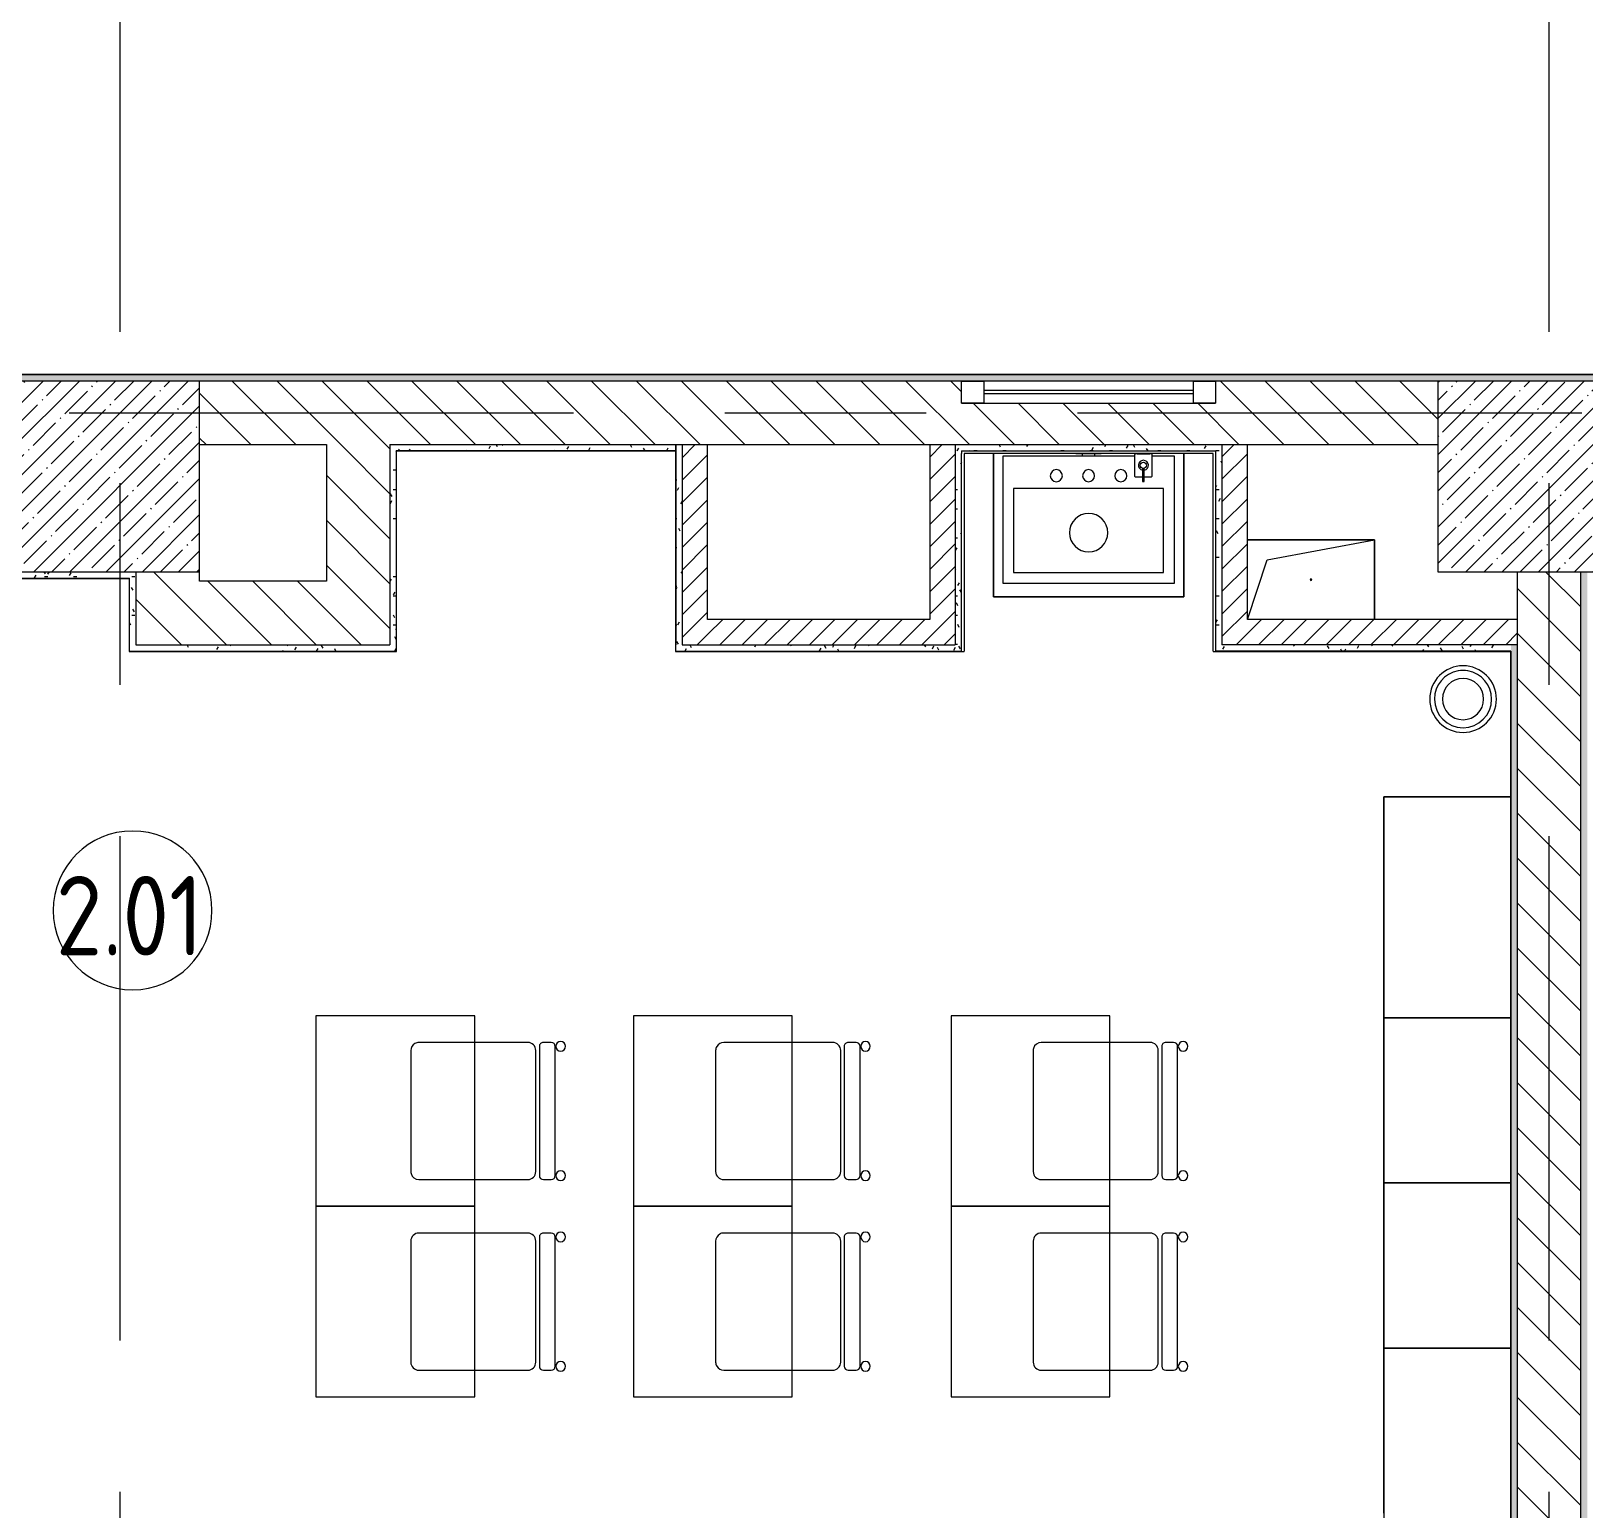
# Model space of a CAD drawing. Header units: millimetres. Extents: x -2911 to 185427, y -8553 to 29000.
# Drawn here: x 7730 to 12620, y 4350 to 9002 of the extents above; entities that cross this region are included whole.
import ezdxf

# ---------------------------------------------------------------- set-up
doc = ezdxf.new("R2010")
doc.units = ezdxf.units.MM
doc.linetypes.add('Осевая', pattern=[3175, 635, -476.25, 1587.5, -476.25])
for name, color, linetype, lineweight in [('A-AREA-IDEN', 7, 'Continuous', 9), ('A-GENM', 7, 'Continuous', 9), ('A-GLAZ', 7, 'Continuous', 9), ('A-GLAZ-1', 7, 'Continuous', 13), ('A-WALL', 7, 'Continuous', 9), ('I-WALL', 7, 'Continuous', 9), ('P-SANR-FIXT', 7, 'Continuous', 9), ('P-SANR-FIXT-1', 7, 'Continuous', 13), ('S-COLS', 7, 'Continuous', 9), ('Оси-2', 7, 'Осевая', 9)]:
    doc.layers.add(name, color=color, linetype=linetype, lineweight=lineweight)
for name, color, linetype, lineweight, true_color in [('A-WALL-1', 7, 'Continuous', 9, 0x3c3c3c), ('A-WALL-FNSH-1', 7, 'Continuous', 9, 0x3c3c3c), ('I-FURN-1', 7, 'Continuous', 9, 0xf0f0f0)]:
    doc.layers.add(name, color=color, linetype=linetype, lineweight=lineweight, true_color=true_color)
doc.styles.add('GOST Common_1', font='GOST_Common.ttf', dxfattribs={"width": 0.9, "height": 250})
pattern_1 = [(135, (0, 0), (-70.7107, -70.7107), [])]
pattern_2 = [(45, (0, 0), (-35.35534, 35.35534), [])]
pattern_3 = [(0, (0, 0), (121.92, 30.48), [10.058, -81.382, 10.058, -81.382, -487.68]), (0, (0, 0), (121.92, 30.48), [-182.88, 10.058, -172.822, 10.058, -81.382, -213.36]), (0, (0, 0), (121.92, 30.48), [-457.2, 10.058, -50.902, 10.058, -142.342]), (120, (45.72, 15.24), (-87.356454, 90.345817), [10.058, -81.382, 10.058, -81.382, -487.68]), (120, (45.72, 15.24), (-87.356454, 90.345817), [-182.88, 10.058, -172.822, 10.058, -81.382, -213.36]), (120, (45.72, 15.24), (-87.356454, 90.345817), [-457.2, 10.058, -50.902, 10.058, -142.342]), (240, (60.96, 76.2), (-34.563546, -120.825817), [10.058, -81.382, 10.058, -81.382, -487.68]), (240, (60.96, 76.2), (-34.563546, -120.825817), [-182.88, 10.058, -172.822, 10.058, -81.382, -213.36]), (240, (60.96, 76.2), (-34.563546, -120.825817), [-457.2, 10.058, -50.902, 10.058, -142.342])]

# ---------------------------------------------------------------- blocks, each defined once
blk = doc.blocks.new('BSC_Колонна _Прямоугольная - 600х600-V57-План размещения напольных электротехнических лючков и розеток 2 этажа в осях 1-12')
at = {"layer": 'S-COLS'}
h = blk.add_hatch(dxfattribs=at)
h.set_pattern_fill('FP_69', color=256, style=0, pattern_type=2)
h.set_pattern_definition([(45, (-7960, -7600), (-57.0246, 57.0246), []), (45, (-7902.975, -7600), (-57.0246, 57.0246), [100.806, -20.161, 3.353, -16.808])])
h.paths.add_polyline_path([(-300, -300), (300, -300), (300, 300), (-300, 300)])
for p, q in [((300, 300), (-300, 300)), ((-300, 300), (-300, -300)), ((300, -300), (300, 300)), ((-300, -300), (300, -300))]:
    blk.add_line(p, q, dxfattribs=at)
blk = doc.blocks.new('GM_Отверстие прямоугольное _в плите_ - Отверстие-V63-План размещения напольных электротехнических лючков и розеток 2 этажа в осях 1-12')
at = {"layer": 'A-GENM'}
for p, q in [((-200, 125), (200, 125)), ((200, 125), (-200, 125)), ((-137.5, 62.5), (200, 125)), ((200, 125), (200, -125)), ((200, -125), (200, 125)), ((-200, -125), (-137.5, 62.5))]:
    blk.add_line(p, q, dxfattribs=at)
for start, end in [(360, 180), (180, 360)]:
    blk.add_arc((0, 0), 2.5, start, end, dxfattribs=at)
blk = doc.blocks.new('BSC_Колонна _Прямоугольная - 600х600-20441433-План размещения напольных электротехнических лючков и розеток 2 этажа в осях 1-12')
at = {"layer": 'S-COLS'}
h = blk.add_hatch(dxfattribs=at)
h.set_pattern_fill('FP_74', color=256, style=0, pattern_type=2)
h.set_pattern_definition([(45, (-12460, -7600), (-57.02463, 57.02463), []), (45, (-12402.975, -7600), (-57.02463, 57.02463), [100.806, -20.161, 3.353, -16.808])])
h.paths.add_polyline_path([(-300, -300), (300, -300), (300, 300), (-300, 300), (-300, -89.1)])
for p, q in [((300, 300), (-300, 300)), ((-300, 300), (-300, -300)), ((300, -300), (300, 300)), ((-300, -300), (300, -300))]:
    blk.add_line(p, q, dxfattribs=at)
blk = doc.blocks.new('120_Окно_СКБ_1Ст - 120_Окно_СКБ_1Ст 400х800 EI30-24230873-План размещения напольных электротехнических лючков и розеток 2 этажа в осях 1-12')
at = {"layer": 'A-GLAZ'}
for p, q in [((400, 100), (-400, 100)), ((330, 70), (-330, 70)), ((330, 60), (-330, 60)), ((-400, 30), (400, 30))]:
    blk.add_line(p, q, dxfattribs=at)
at = {"layer": 'A-GLAZ-1'}
for p, q in [((-400, 30), (-400, 100)), ((-400, 100), (-330, 100)), ((-330, 100), (-330, 30)), ((330, 30), (330, 100)), ((330, 100), (400, 100)), ((400, 100), (400, 30)), ((-330, 30), (-400, 30)), ((400, 30), (330, 30))]:
    blk.add_line(p, q, dxfattribs=at)
blk = doc.blocks.new('Стол базовый прямоугольный - 1_7а-25476368-План размещения напольных электротехнических лючков и розеток 2 этажа в осях 1-12')
at = {"layer": 'I-FURN-1'}
for p, q in [((250, 300), (-250, 300)), ((-250, 300), (-250, -300)), ((250, -300), (250, 300)), ((-250, -300), (250, -300))]:
    blk.add_line(p, q, dxfattribs=at)
blk = doc.blocks.new('Стул Breuer - 1_9а-V87-План размещения напольных электротехнических лючков и розеток 2 этажа в осях 1-12')
at = {"layer": 'I-FURN-1'}
for p, q in [((-215.9, 215.9), (-215.9, 40)), ((190.5, 241.3), (-190.5, 241.3)), ((215.9, 40), (215.9, 215.9)), ((-215.9, 40), (-215.9, -127)), ((215.9, -127), (215.9, 40)), ((-215.9, -176.2), (-215.9, -200.8)), ((203.2, -163.5), (-203.2, -163.5)), ((-190.5, -152.4), (190.5, -152.4)), ((215.9, -200.8), (215.9, -176.2)), ((-203.2, -213.5), (203.2, -213.5))]:
    blk.add_line(p, q, dxfattribs=at)
for centre, radius, start, end in [((-190.5, 215.9), 25.4, 105, 180), ((-190.5, 215.9), 25.4, 90, 105), ((190.5, 215.9), 25.4, 30, 90), ((190.5, 215.9), 25.4, 0, 30), ((-190.5, -127), 25.4, 180, 270), ((190.5, -127), 25.4, 270, 360), ((-203.2, -176.2), 12.7, 90, 180), ((203.2, -176.2), 12.7, 360, 90), ((-203.5, -230.6), 15.1, 360, 180), ((-203.5, -230.6), 15.1, 180, 360), ((-203.2, -200.8), 12.7, 180, 270), ((203.7, -230.6), 15.1, 360, 180), ((203.7, -230.6), 15.1, 180, 360), ((203.2, -200.8), 12.7, 270, 360)]:
    blk.add_arc(centre, radius, start, end, dxfattribs=at)
blk = doc.blocks.new('Стул Breuer - 1_9а-V88-План размещения напольных электротехнических лючков и розеток 2 этажа в осях 1-12')
at = {"layer": 'I-FURN-1'}
for p, q in [((-215.9, 215.9), (-215.9, 40)), ((190.5, 241.3), (-190.5, 241.3)), ((215.9, 40), (215.9, 215.9)), ((-215.9, 40), (-215.9, -127)), ((215.9, -127), (215.9, 40)), ((-215.9, -176.2), (-215.9, -200.8)), ((203.2, -163.5), (-203.2, -163.5)), ((-190.5, -152.4), (190.5, -152.4)), ((215.9, -200.8), (215.9, -176.2)), ((-203.2, -213.5), (203.2, -213.5))]:
    blk.add_line(p, q, dxfattribs=at)
for centre, radius, start, end in [((-190.5, 215.9), 25.4, 135, 180), ((-190.5, 215.9), 25.4, 90, 135), ((190.5, 215.9), 25.4, 45, 90), ((190.5, 215.9), 25.4, 0, 45), ((-190.5, -127), 25.4, 180, 270), ((190.5, -127), 25.4, 270, 360), ((-203.2, -176.2), 12.7, 90, 180), ((203.2, -176.2), 12.7, 360, 90), ((-203.5, -230.6), 15.1, 360, 180), ((-203.5, -230.6), 15.1, 180, 360), ((-203.2, -200.8), 12.7, 180, 270), ((203.7, -230.6), 15.1, 360, 180), ((203.7, -230.6), 15.1, 180, 360), ((203.2, -200.8), 12.7, 270, 360)]:
    blk.add_arc(centre, radius, start, end, dxfattribs=at)
blk = doc.blocks.new('Стул Breuer - 1_9а-V83-План размещения напольных электротехнических лючков и розеток 2 этажа в осях 1-12')
at = {"layer": 'I-FURN-1'}
for p, q in [((-215.9, 215.9), (-215.9, 0)), ((190.5, 241.3), (-190.5, 241.3)), ((215.9, 0), (215.9, 215.9)), ((-215.9, 0), (-215.9, -127)), ((215.9, -127), (215.9, 0)), ((-215.9, -176.2), (-215.9, -200.8)), ((203.2, -163.5), (-203.2, -163.5)), ((-190.5, -152.4), (190.5, -152.4)), ((215.9, -200.8), (215.9, -176.2)), ((-203.2, -213.5), (203.2, -213.5))]:
    blk.add_line(p, q, dxfattribs=at)
for centre, radius, start, end in [((-190.5, 215.9), 25.4, 90, 180), ((190.5, 215.9), 25.4, 60, 90), ((190.5, 215.9), 25.4, 0, 60), ((-190.5, -127), 25.4, 180, 270), ((190.5, -127), 25.4, 270, 360), ((-203.2, -176.2), 12.7, 90, 180), ((203.2, -176.2), 12.7, 360, 90), ((-203.5, -230.6), 15.1, 360, 180), ((-203.5, -230.6), 15.1, 180, 360), ((-203.2, -200.8), 12.7, 180, 270), ((203.7, -230.6), 15.1, 360, 180), ((203.7, -230.6), 15.1, 180, 360), ((203.2, -200.8), 12.7, 270, 360)]:
    blk.add_arc(centre, radius, start, end, dxfattribs=at)
blk = doc.blocks.new('Стул Breuer - 1_9а-V89-План размещения напольных электротехнических лючков и розеток 2 этажа в осях 1-12')
at = {"layer": 'I-FURN-1'}
for p, q in [((-215.9, 215.9), (-215.9, 0)), ((190.5, 241.3), (-190.5, 241.3)), ((215.9, 0), (215.9, 215.9)), ((-215.9, 0), (-215.9, -127)), ((215.9, -127), (215.9, 0)), ((-215.9, -176.2), (-215.9, -200.8)), ((203.2, -163.5), (-203.2, -163.5)), ((-190.5, -152.4), (190.5, -152.4)), ((215.9, -200.8), (215.9, -176.2)), ((-203.2, -213.5), (203.2, -213.5))]:
    blk.add_line(p, q, dxfattribs=at)
for centre, radius, start, end in [((-190.5, 215.9), 25.4, 120, 180), ((-190.5, 215.9), 25.4, 90, 120), ((190.5, 215.9), 25.4, 30, 90), ((190.5, 215.9), 25.4, 0, 30), ((-190.5, -127), 25.4, 180, 270), ((190.5, -127), 25.4, 270, 360), ((-203.2, -176.2), 12.7, 90, 180), ((203.2, -176.2), 12.7, 360, 90), ((-203.5, -230.6), 15.1, 360, 180), ((-203.5, -230.6), 15.1, 180, 360), ((-203.2, -200.8), 12.7, 180, 270), ((203.7, -230.6), 15.1, 360, 180), ((203.7, -230.6), 15.1, 180, 360), ((203.2, -200.8), 12.7, 270, 360)]:
    blk.add_arc(centre, radius, start, end, dxfattribs=at)
blk = doc.blocks.new('Стул Breuer - 1_9а-V90-План размещения напольных электротехнических лючков и розеток 2 этажа в осях 1-12')
at = {"layer": 'I-FURN-1'}
for p, q in [((-215.9, 215.9), (-215.9, 0)), ((190.5, 241.3), (-190.5, 241.3)), ((215.9, 0), (215.9, 215.9)), ((-215.9, 0), (-215.9, -127)), ((215.9, -127), (215.9, 0)), ((-215.9, -176.2), (-215.9, -200.8)), ((203.2, -163.5), (-203.2, -163.5)), ((-190.5, -152.4), (190.5, -152.4)), ((215.9, -200.8), (215.9, -176.2)), ((-203.2, -213.5), (203.2, -213.5))]:
    blk.add_line(p, q, dxfattribs=at)
for centre, radius, start, end in [((-190.5, 215.9), 25.4, 90, 180), ((190.5, 215.9), 25.4, 75, 90), ((190.5, 215.9), 25.4, 0, 75), ((-190.5, -127), 25.4, 180, 270), ((190.5, -127), 25.4, 270, 360), ((-203.2, -176.2), 12.7, 90, 180), ((203.2, -176.2), 12.7, 360, 90), ((-203.5, -230.6), 15.1, 360, 180), ((-203.5, -230.6), 15.1, 180, 360), ((-203.2, -200.8), 12.7, 180, 270), ((203.7, -230.6), 15.1, 360, 180), ((203.7, -230.6), 15.1, 180, 360), ((203.2, -200.8), 12.7, 270, 360)]:
    blk.add_arc(centre, radius, start, end, dxfattribs=at)
blk = doc.blocks.new('Стул Breuer - 1_9а-25403171-План размещения напольных электротехнических лючков и розеток 2 этажа в осях 1-12')
at = {"layer": 'I-FURN-1'}
for p, q in [((-215.9, 215.9), (-215.9, 0)), ((190.5, 241.3), (-190.5, 241.3)), ((215.9, 0), (215.9, 215.9)), ((-215.9, 0), (-215.9, -127)), ((215.9, -127), (215.9, 0)), ((-215.9, -176.2), (-215.9, -200.8)), ((203.2, -163.5), (-203.2, -163.5)), ((-190.5, -152.4), (190.5, -152.4)), ((215.9, -200.8), (215.9, -176.2)), ((-203.2, -213.5), (203.2, -213.5))]:
    blk.add_line(p, q, dxfattribs=at)
for centre, radius, start, end in [((-190.5, 215.9), 25.4, 90, 180), ((190.5, 215.9), 25.4, 0, 90), ((-190.5, -127), 25.4, 180, 270), ((190.5, -127), 25.4, 270, 360), ((-203.2, -176.2), 12.7, 90, 180), ((203.2, -176.2), 12.7, 360, 90), ((-203.5, -230.6), 15.1, 360, 180), ((-203.5, -230.6), 15.1, 180, 360), ((-203.2, -200.8), 12.7, 180, 270), ((203.7, -230.6), 15.1, 360, 180), ((203.7, -230.6), 15.1, 180, 360), ((203.2, -200.8), 12.7, 270, 360)]:
    blk.add_arc(centre, radius, start, end, dxfattribs=at)
blk = doc.blocks.new('Мойка кухонная - Раковина Roca Victoria-N Unik 600х460 мм-V130-План размещения напольных электротехнических лючков и розеток 2 этажа в осях 1-12')
at = {"layer": 'P-SANR-FIXT'}
for p, q in [((145, 0), (-270, 0)), ((-270, 0), (-270, -400)), ((270, 0), (200, 0)), ((270, -400), (270, 0)), ((236.1, -102.3), (-236.6, -102.3)), ((-236.6, -102.3), (-236.6, -366.4)), ((236.1, -366.4), (236.1, -102.3)), ((-236.6, -366.4), (236.1, -366.4)), ((-270, -400), (270, -400))]:
    blk.add_line(p, q, dxfattribs=at)
for centre, radius, start, end in [((-101.6, -61.9), 19, 90, 180), ((-101.6, -61.9), 19, 360, 90), ((0, -61.9), 19, 360, 180), ((101.6, -61.9), 19.1, 360, 180), ((-101.6, -61.9), 19, 180, 270), ((-101.6, -61.9), 19.1, 270, 360), ((0, -61.9), 19, 180, 360), ((101.6, -61.9), 19.1, 180, 360), ((0, -241.3), 60.5, 360, 180), ((0, -241.3), 60.5, 180, 360)]:
    blk.add_arc(centre, radius, start, end, dxfattribs=at)
blk = doc.blocks.new('сифон - Для раковины-V151-План размещения напольных электротехнических лючков и розеток 2 этажа в осях 1-12')
at = {"layer": 'P-SANR-FIXT'}
blk.add_line((231.1, -40), (231.1, 40), dxfattribs=at)
at = {"layer": 'P-SANR-FIXT-1'}
for p, q in [((231.1, 20), (223.9, 20)), ((223.9, -20), (231.1, -20))]:
    blk.add_line(p, q, dxfattribs=at)
blk = doc.blocks.new('мусорная корзина - Round_ Metal-V152-План размещения напольных электротехнических лючков и розеток 2 этажа в осях 1-12')
at = {"layer": 'P-SANR-FIXT'}
for radius, start, end in [(105, 0, 180), (90, 100.0009, 180), (65, 0, 180), (90, 80, 100), (90, 360, 79.9991), (105, 180, 360), (90, 180, 360), (65, 180, 360)]:
    blk.add_arc((0, 0), radius, start, end, dxfattribs=at)
blk = doc.blocks.new('TOY_Диспансер мыло - Дозатор Elegance new 11654 019001 хром-30769669-План размещения напольных электротехнических лючков и розеток 2 этажа в осях 1-12')
at = {"layer": 'A-GENM'}
for p, q in [((127.9, 106.1), (122.2, 106.1)), ((122.2, 106.1), (122.2, 91.2)), ((127.9, 91.2), (127.9, 106.1)), ((97.5, 89.2), (97.5, 21.5)), ((122.2, 91.2), (99.5, 91.2)), ((122.2, 91.2), (102.9, 91.2)), ((122.2, 92.2), (122.2, 64.8)), ((127.9, 64.8), (127.9, 92.2)), ((146.9, 91.2), (127.9, 91.2)), ((150.5, 91.2), (127.9, 91.2)), ((152.5, 21.5), (152.5, 89.2)), ((99.5, 19.5), (105, 19.5)), ((145, 19.5), (105, 19.5)), ((105, 19.5), (105, 18)), ((145, 18), (145, 19.5)), ((145, 19.5), (150.5, 19.5))]:
    blk.add_line(p, q, dxfattribs=at)
blk.add_circle((125, 55.2), 10, dxfattribs=at)
for centre, radius, start, end in [((99.5, 89.2), 2, 90, 180), ((125, 55.2), 15.7, 100.4353, 79.365), ((150.5, 89.2), 2, 360, 90), ((99.5, 21.5), 2, 180, 270), ((150.5, 21.5), 2, 270, 0)]:
    blk.add_arc(centre, radius, start, end, dxfattribs=at)
blk = doc.blocks.new('шкаф 1_112 - шкаф 1_112-31117176-План размещения напольных электротехнических лючков и розеток 2 этажа в осях 1-12')
at = {"layer": 'I-FURN-1'}
for p, q in [((-400, 6070), (-400, 0)), ((0, 6070), (-400, 6070)), ((0, 6070), (-400, 6070)), ((-400, 6070), (-400, 5375)), ((-400, 5375), (-400, 6070)), ((-400, 6070), (0, 6070)), ((0, 0), (0, 6070)), ((0, 5375), (0, 6070)), ((0, 6070), (0, 5375)), ((-400, 5375), (0, 5375)), ((0, 5375), (-400, 5375)), ((-400, 5375), (-400, 4855)), ((-400, 4855), (-400, 5375)), ((-400, 5375), (0, 5375)), ((-400, 5375), (0, 5375)), ((0, 5375), (-400, 5375)), ((0, 4855), (0, 5375)), ((0, 5375), (0, 4855)), ((-400, 4855), (0, 4855)), ((-400, 4855), (0, 4855)), ((0, 4855), (-400, 4855)), ((0, 4855), (-400, 4855)), ((-400, 4855), (-400, 4335)), ((-400, 4335), (-400, 4855)), ((-400, 4855), (0, 4855)), ((0, 4335), (0, 4855)), ((0, 4855), (0, 4335)), ((-400, 4335), (0, 4335)), ((0, 4335), (-400, 4335)), ((-400, 4335), (-400, 3815)), ((-400, 3815), (-400, 4335)), ((-400, 4335), (0, 4335)), ((-400, 4335), (0, 4335)), ((0, 4335), (-400, 4335)), ((0, 3815), (0, 4335)), ((0, 4335), (0, 3815))]:
    blk.add_line(p, q, dxfattribs=at)
blk = doc.blocks.new('Марка_Помещения - Номер-25198446-План размещения напольных электротехнических лючков и розеток 2 этажа в осях 1-12')
at = {"layer": 'A-AREA-IDEN'}
for start, end in [(360, 180), (180, 360)]:
    blk.add_arc((0, 0), 2.5, start, end, dxfattribs=at)

msp = doc.modelspace()

# ---------------------------------------------------------------- hatches: boundary and pattern name
at = {"layer": 'I-WALL'}
h = msp.add_hatch(dxfattribs=at)
h.set_pattern_fill('FP_87', color=256, style=0, pattern_type=2)
h.set_pattern_definition(pattern_3)
h.paths.add_polyline_path([(20010, 7900), (20010, 7920), (14999.9, 7920), (14999.9, 7900), (19760, 7900)])
h.paths.add_polyline_path([(13395.9, 7900), (13559.9, 7900), (13559.9, 7920), (6530, 7920), (6530, 7900), (12760, 7900)])
h.paths.add_polyline_path([(4030, 7900), (4030, 7920), (3285, 7920), (3285, 7908), (3340, 7908), (3340, 7900), (3730, 7900)])
h.paths.add_polyline_path([(1830, 7900), (1830, 7908), (1885, 7908), (1885, 7920), (1270, 7920), (1270, 7900), (1462, 7900)])
h = msp.add_hatch(dxfattribs=at)
h.set_pattern_fill('FP_11', color=256, style=0, pattern_type=2)
h.set_pattern_definition(pattern_1)
h.paths.add_polyline_path([(16660, 7700), (16660, 7900), (14999.9, 7900), (14999.9, 7700), (16160, 7700)])
h.paths.add_polyline_path([(13395.9, 7700), (13559.9, 7700), (13559.9, 7900), (12760, 7900), (12760, 7700), (12780, 7700)])
h.paths.add_polyline_path([(12160, 7700), (12160, 7900), (11460, 7900), (11460, 7830), (10660, 7830), (10660, 7900), (8260, 7900), (8260, 7700), (12069.9, 7700)])
h.paths.add_polyline_path([(7660, 7700), (7660, 7900), (6530, 7900), (6530, 7700), (7640, 7700)])
h.paths.add_polyline_path([(3730, 7700), (4030, 7700), (4030, 7900), (3730, 7900)])
h = msp.add_hatch(dxfattribs=at)
h.set_pattern_fill('FP_11', color=256, style=0, pattern_type=2)
h.set_pattern_definition(pattern_1)
h.paths.add_polyline_path([(8660, 7070), (8860, 7070), (8860, 7700), (8660, 7700), (8660, 7270)])
h = msp.add_hatch(dxfattribs=at)
h.set_pattern_fill('FP_87', color=256, style=0, pattern_type=2)
h.set_pattern_definition(pattern_3)
h.paths.add_polyline_path([(9759, 7680), (9760, 7680), (9760, 7700), (8860, 7700), (8860, 7680), (9418, 7680)])
h = msp.add_hatch(dxfattribs=at)
h.set_pattern_fill('FP_87', color=256, style=0, pattern_type=2)
h.set_pattern_definition(pattern_3)
h.paths.add_polyline_path([(8880, 7070), (8880, 7680), (8860, 7680), (8860, 7070)])
h = msp.add_hatch(dxfattribs=at)
h.set_pattern_fill('FP_87', color=256, style=0, pattern_type=2)
h.set_pattern_definition(pattern_3)
h.paths.add_polyline_path([(9760, 7070), (9780, 7070), (9780, 7700), (9760, 7700), (9760, 7679)])
h = msp.add_hatch(dxfattribs=at)
h.set_pattern_fill('FP_39', color=256, style=0, pattern_type=2)
h.set_pattern_definition(pattern_2)
h.paths.add_polyline_path([(9860, 7070), (9860, 7700), (9780, 7700), (9780, 7070)])
h = msp.add_hatch(dxfattribs=at)
h.set_pattern_fill('FP_39', color=256, style=0, pattern_type=2)
h.set_pattern_definition(pattern_2)
h.paths.add_polyline_path([(10640, 7150), (10640, 7700), (10560, 7700), (10560, 7150)])
h = msp.add_hatch(dxfattribs=at)
h.set_pattern_fill('FP_87', color=256, style=0, pattern_type=2)
h.set_pattern_definition(pattern_3)
h.paths.add_polyline_path([(11452, 7680), (11460, 7680), (11460, 7700), (10640, 7700), (10640, 7680), (11451.9, 7680)])
h = msp.add_hatch(dxfattribs=at)
h.set_pattern_fill('FP_87', color=256, style=0, pattern_type=2)
h.set_pattern_definition(pattern_3)
h.paths.add_polyline_path([(10640, 7050), (10660, 7050), (10660, 7680), (10640, 7680), (10640, 7070)])
h = msp.add_hatch(dxfattribs=at)
h.set_pattern_fill('FP_87', color=256, style=0, pattern_type=2)
h.set_pattern_definition(pattern_3)
h.paths.add_polyline_path([(11460, 7070), (11480, 7070), (11480, 7700), (11460, 7700), (11460, 7510.9)])
h = msp.add_hatch(dxfattribs=at)
h.set_pattern_fill('FP_39', color=256, style=0, pattern_type=2)
h.set_pattern_definition(pattern_2)
h.paths.add_polyline_path([(11560, 7070), (11560, 7700), (11480, 7700), (11480, 7070)])
h = msp.add_hatch(dxfattribs=at)
h.set_pattern_fill('FP_87', color=256, style=0, pattern_type=2)
h.set_pattern_definition(pattern_3)
h.paths.add_polyline_path([(8039, 7280), (8040, 7280), (8040, 7300), (7640, 7300), (7640, 7280), (7660, 7280)])
h = msp.add_hatch(dxfattribs=at)
h.set_pattern_fill('FP_87', color=256, style=0, pattern_type=2)
h.set_pattern_definition(pattern_3)
h.paths.add_polyline_path([(8040, 7070), (8060, 7070), (8060, 7300), (8040, 7300), (8040, 7279)])
h = msp.add_hatch(dxfattribs=at)
h.set_pattern_fill('FP_11', color=256, style=0, pattern_type=2)
h.set_pattern_definition(pattern_1)
h.paths.add_polyline_path([(8260, 7070), (8260, 7300), (8060, 7300), (8060, 7070)])
h = msp.add_hatch(dxfattribs=at)
h.set_pattern_fill('FP_11', color=256, style=0, pattern_type=2)
h.set_pattern_definition(pattern_1)
h.paths.add_polyline_path([(12410, 500), (12610, 500), (12610, 7300), (12410, 7300), (12410, 1231.8)])
h = msp.add_hatch(dxfattribs=at)
h.set_pattern_fill('FP_87', color=256, style=0, pattern_type=2)
h.set_pattern_definition(pattern_3)
h.paths.add_polyline_path([(12630, 500), (12630, 7300), (12610, 7300), (12610, 500)])
h = msp.add_hatch(dxfattribs=at)
h.set_pattern_fill('FP_11', color=256, style=0, pattern_type=2)
h.set_pattern_definition(pattern_1)
h.paths.add_polyline_path([(8660, 7070), (8660, 7270), (8260, 7270), (8260, 7070)])
h = msp.add_hatch(dxfattribs=at)
h.set_pattern_fill('FP_39', color=256, style=0, pattern_type=2)
h.set_pattern_definition(pattern_2)
h.paths.add_polyline_path([(10640, 7070), (10640, 7150), (9860, 7150), (9860, 7070)])
h = msp.add_hatch(dxfattribs=at)
h.set_pattern_fill('FP_39', color=256, style=0, pattern_type=2)
h.set_pattern_definition(pattern_2)
h.paths.add_polyline_path([(12390, 7070), (12410, 7070), (12410, 7150), (11560, 7150), (11560, 7070), (12069.9, 7070)])
h = msp.add_hatch(dxfattribs=at)
h.set_pattern_fill('FP_87', color=256, style=0, pattern_type=2)
h.set_pattern_definition(pattern_3)
h.paths.add_polyline_path([(8880, 7050), (8880, 7070), (8040, 7070), (8040, 7050)])
h = msp.add_hatch(dxfattribs=at)
h.set_pattern_fill('FP_87', color=256, style=0, pattern_type=2)
h.set_pattern_definition(pattern_3)
h.paths.add_polyline_path([(10640, 7050), (10640, 7070), (9760, 7070), (9760, 7050)])
h = msp.add_hatch(dxfattribs=at)
h.set_pattern_fill('FP_87', color=256, style=0, pattern_type=2)
h.set_pattern_definition(pattern_3)
h.paths.add_polyline_path([(12390, 7050), (12390, 7070), (11460, 7070), (11460, 7050), (12389, 7050)])
h = msp.add_hatch(dxfattribs=at)
h.set_pattern_fill('FP_87', color=256, style=0, pattern_type=2)
h.set_pattern_definition(pattern_3)
h.paths.add_polyline_path([(12390, 500), (12410, 500), (12410, 7070), (12390, 7070), (12390, 520)])

# ---------------------------------------------------------------- linework, layer by layer
at = {"layer": 'A-WALL'}
for p, q in [((10660, 7900), (8260, 7900)), ((12160, 7900), (11460, 7900)), ((8860, 7700), (9760, 7700)), ((8860, 7700), (8860, 7070)), ((9759, 7680), (8880, 7680)), ((10640, 7700), (12160, 7700)), ((10640, 7700), (10640, 7070)), ((7640, 7280), (8040, 7280)), ((8040, 7070), (8040, 7280)), ((12390, 7050), (11460, 7050)), ((12410, 7070), (11480, 7070)), ((12390, 7050), (12390, 521.2)), ((12410, 7070), (12410, 500))]:
    msp.add_line(p, q, dxfattribs=at)
at = {"layer": 'A-WALL-1'}
for p, q in [((13559.9, 7920), (6530, 7920)), ((8260, 7700), (8660, 7700)), ((8660, 7700), (8660, 7270)), ((8880, 7679), (8880, 7680)), ((9760, 7700), (10640, 7700)), ((9760, 7700), (9760, 7070)), ((9760, 7680), (9760, 7700)), ((9780, 7700), (9780, 7070)), ((9860, 7150), (9860, 7700)), ((10560, 7700), (10560, 7150)), ((11480, 7700), (11480, 7070)), ((11560, 7150), (11560, 7700)), ((8060, 7300), (8060, 7070)), ((8260, 7270), (8260, 7300)), ((12410, 7300), (12410, 7070)), ((12610, 500), (12610, 7300)), ((8660, 7270), (8260, 7270)), ((10560, 7150), (9860, 7150)), ((12410, 7150), (11560, 7150)), ((8040, 7050), (8880, 7050)), ((8060, 7070), (8860, 7070)), ((9760, 7050), (10660, 7050)), ((9780, 7070), (10640, 7070))]:
    msp.add_line(p, q, dxfattribs=at)
at = {"layer": 'A-WALL-FNSH-1'}
for p, q in [((13559.9, 7921), (6530, 7921)), ((8880, 7679), (8880, 7050)), ((9760, 7679), (8880, 7679)), ((8881, 7049), (8881, 7679)), ((9759, 7680), (9759, 7049)), ((9760, 7680), (9759, 7680)), ((9760, 7050), (9760, 7680)), ((7639, 7279), (8040, 7279)), ((8039, 7280), (8039, 7049)), ((8039, 7049), (8881, 7049)), ((8040, 7050), (8040, 7070)), ((9759, 7049), (10668, 7049)), ((10668, 7049), (10668, 7050)), ((11452, 7050), (11452, 7049)), ((11452, 7049), (12389, 7049)), ((12389, 7049), (12389, 521.2))]:
    msp.add_line(p, q, dxfattribs=at)
at = {"layer": 'I-FURN-1'}
for p, q in [((10760, 7672), (10760, 7220.5)), ((10760, 7220.5), (10760, 7672)), ((11360, 7220.5), (11360, 7672)), ((11360, 7672), (11360, 7220.5)), ((10760, 7220.5), (11360, 7220.5)), ((11360, 7220.5), (10760, 7220.5))]:
    msp.add_line(p, q, dxfattribs=at)
at = {"layer": 'I-WALL'}
for p, q in [((10660, 7680), (11460, 7680)), ((10660, 7680), (10660, 7672)), ((11460, 7680), (11460, 7050)), ((10660, 7050), (10660, 7672)), ((10668, 7672), (10668, 7050)), ((11452, 7672), (10668, 7672)), ((11452, 7050), (11452, 7672)), ((11459, 7050), (11460, 7050))]:
    msp.add_line(p, q, dxfattribs=at)
at = {"layer": 'Оси-2'}
for p, q in [((8010, 593.7), (8010, 24898.1)), ((12510, 593.7), (12510, 24898.1)), ((389, 7800), (35990, 7800))]:
    msp.add_line(p, q, dxfattribs=at)

# ---------------------------------------------------------------- block references
at = {"layer": 'A-AREA-IDEN', "xscale": 99.99999999999993, "yscale": 99.99999999999993, "zscale": 99.99999999999993}
msp.add_blockref('Марка_Помещения - Номер-25198446-План размещения напольных электротехнических лючков и розеток 2 этажа в осях 1-12', (8049.6, 6233.7), dxfattribs=at)
at = {"layer": 'A-GENM'}
msp.add_blockref('GM_Отверстие прямоугольное _в плите_ - Отверстие-V63-План размещения напольных электротехнических лючков и розеток 2 этажа в осях 1-12', (11760, 7275), dxfattribs=at)
at = {"layer": 'A-GLAZ'}
msp.add_blockref('120_Окно_СКБ_1Ст - 120_Окно_СКБ_1Ст 400х800 EI30-24230873-План размещения напольных электротехнических лючков и розеток 2 этажа в осях 1-12', (11060, 7800), dxfattribs=at)
at = {"layer": 'I-FURN-1'}
for name, p in [('шкаф 1_112 - шкаф 1_112-31117176-План размещения напольных электротехнических лючков и розеток 2 этажа в осях 1-12', (12390, 521.2)), ('Стол базовый прямоугольный - 1_7а-25476368-План размещения напольных электротехнических лючков и розеток 2 этажа в осях 1-12', (8876.9, 5602.5)), ('Стол базовый прямоугольный - 1_7а-25476368-План размещения напольных электротехнических лючков и розеток 2 этажа в осях 1-12', (9876.9, 5602.5)), ('Стол базовый прямоугольный - 1_7а-25476368-План размещения напольных электротехнических лючков и розеток 2 этажа в осях 1-12', (10876.9, 5602.5)), ('Стол базовый прямоугольный - 1_7а-25476368-План размещения напольных электротехнических лючков и розеток 2 этажа в осях 1-12', (8876.9, 5002.5)), ('Стол базовый прямоугольный - 1_7а-25476368-План размещения напольных электротехнических лючков и розеток 2 этажа в осях 1-12', (9876.9, 5002.5)), ('Стол базовый прямоугольный - 1_7а-25476368-План размещения напольных электротехнических лючков и розеток 2 этажа в осях 1-12', (10876.9, 5002.5))]:
    msp.add_blockref(name, p, dxfattribs=at)
at = {"layer": 'I-FURN-1', "rotation": 89.99999999999959}
for name, p in [('Стул Breuer - 1_9а-V87-План размещения напольных электротехнических лючков и розеток 2 этажа в осях 1-12', (9166.9, 5602.5)), ('Стул Breuer - 1_9а-V83-План размещения напольных электротехнических лючков и розеток 2 этажа в осях 1-12', (10126.9, 5602.5)), ('Стул Breuer - 1_9а-V90-План размещения напольных электротехнических лючков и розеток 2 этажа в осях 1-12', (11126.9, 5602.5)), ('Стул Breuer - 1_9а-V88-План размещения напольных электротехнических лючков и розеток 2 этажа в осях 1-12', (9166.9, 5002.5)), ('Стул Breuer - 1_9а-V89-План размещения напольных электротехнических лючков и розеток 2 этажа в осях 1-12', (10126.9, 5002.5)), ('Стул Breuer - 1_9а-25403171-План размещения напольных электротехнических лючков и розеток 2 этажа в осях 1-12', (11126.9, 5002.5))]:
    msp.add_blockref(name, p, dxfattribs=at)
at = {"layer": 'P-SANR-FIXT'}
for name, p in [('Мойка кухонная - Раковина Roca Victoria-N Unik 600х460 мм-V130-План размещения напольных электротехнических лючков и розеток 2 этажа в осях 1-12', (11060, 7664)), ('мусорная корзина - Round_ Metal-V152-План размещения напольных электротехнических лючков и розеток 2 этажа в осях 1-12', (12239, 6899))]:
    msp.add_blockref(name, p, dxfattribs=at)
for name, p, rotation in [('сифон - Для раковины-V151-План размещения напольных электротехнических лючков и розеток 2 этажа в осях 1-12', (11060, 7440.1), 89.99999999999972), ('TOY_Диспансер мыло - Дозатор Elegance new 11654 019001 хром-30769669-План размещения напольных электротехнических лючков и розеток 2 этажа в осях 1-12', (11357.5, 7690), 180)]:
    msp.add_blockref(name, p, dxfattribs=dict(at, rotation=rotation))
at = {"layer": 'S-COLS'}
for name, p in [('BSC_Колонна _Прямоугольная - 600х600-V57-План размещения напольных электротехнических лючков и розеток 2 этажа в осях 1-12', (7960, 7600)), ('BSC_Колонна _Прямоугольная - 600х600-20441433-План размещения напольных электротехнических лючков и розеток 2 этажа в осях 1-12', (12460, 7600))]:
    msp.add_blockref(name, p, dxfattribs=at)

# ---------------------------------------------------------------- texts
at = {"layer": 'A-AREA-IDEN', "insert": (7807.8, 6342.3), "char_height": 250, "width": 606.076, "attachment_point": 1, "style": 'GOST Common_1'}
msp.add_mtext('2.01', dxfattribs=at)

doc.saveas('drawing.dxf')
